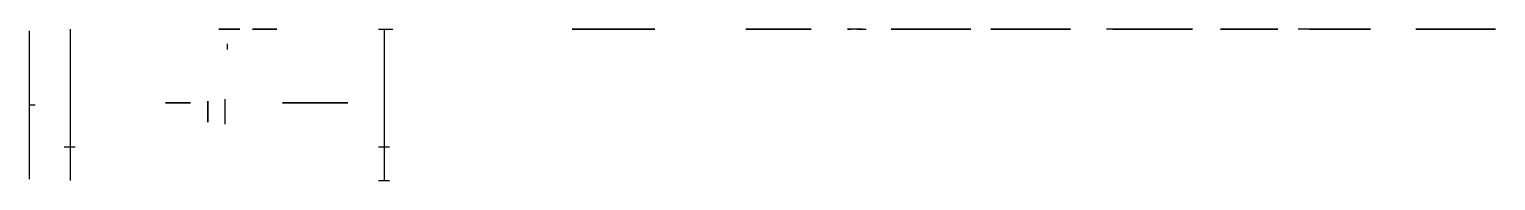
# Model space of a CAD drawing. Header units: millimetres. Extents: x -844 to 415, y -1105 to -975.
import ezdxf

# ---------------------------------------------------------------- set-up
doc = ezdxf.new("R2010")
doc.units = ezdxf.units.MM
doc.layers.get('0').update_dxf_attribs({"true_color": 0xc2ced6})

msp = doc.modelspace()

# ---------------------------------------------------------------- linework, layer by layer
at = {"extrusion": (0, -1, 0)}
for p, q in [((-843.6, -1103.4, 542.2), (-843.6, -976.1, 491.2)), ((-808.6, -974.7, 516.7), (-808.6, -1104.7, 516.7)), ((-652.2, -974.7, 694.8), (-652.2, -974.7, 679.8)), ((-652.2, -974.7, 679.8), (-631.2, -974.7, 679.8)), ((-631.2, -974.7, 694.8), (-652.2, -974.7, 694.8)), ((-631.2, -974.7, 679.8), (-631.2, -974.7, 694.8)), ((-544.1, -974.7, 675.1), (-531.6, -974.7, 675.1)), ((-539.1, -974.7, 675.1), (-539.1, -1104.7, 675.1)), ((-843.6, -1039.7, 516.7), (-838.6, -1039.7, 516.7)), ((-705.2, -1038, 700.1), (-726.7, -1038, 700.1)), ((-726.7, -1038, 700.1), (-726.7, -1038, 715.6)), ((-726.7, -1038, 715.6), (-705.2, -1038, 715.6)), ((-705.2, -1038, 715.6), (-705.2, -1038, 700.1)), ((-692, -1038, 697.7), (-692, -1038, 704.7)), ((-675.5, -1056.2, 709), (-675.5, -1034.7, 693.5)), ((-544.1, -1104.7, 675.1), (-534.7, -1104.7, 675.1))]:
    msp.add_line(p, q, dxfattribs=at)
at = {"extrusion": (1.49976e-32, -1, 6.12323e-17)}
for p, q in [((-677.1, -974.7, 681), (-681.1, -974.7, 681)), ((-681.1, -974.7, 682.6), (-672.1, -974.7, 682.6)), ((-681.1, -974.7, 682.6), (-681.1, -974.7, 681)), ((-674.6, -974.7, 679.6), (-677.1, -974.7, 679.6)), ((-677.1, -974.7, 679.6), (-677.1, -974.7, 681)), ((-672.1, -974.7, 686.1), (-676.6, -974.7, 686.1)), ((-676.6, -974.7, 686.1), (-672.1, -974.7, 686.1)), ((-676.6, -974.7, 682.6), (-676.6, -974.7, 686.1)), ((-676.6, -974.7, 682.6), (-674.6, -974.7, 682.6)), ((-672.1, -974.7, 681), (-674.6, -974.7, 681)), ((-674.6, -974.7, 681), (-674.6, -974.7, 679.6)), ((-672.1, -974.7, 681), (-669.6, -974.7, 681)), ((-663.1, -974.7, 682.6), (-672.1, -974.7, 682.6)), ((-672.1, -974.7, 686.1), (-667.6, -974.7, 686.1)), ((-667.6, -974.7, 686.1), (-672.1, -974.7, 686.1)), ((-667.6, -974.7, 682.6), (-669.6, -974.7, 682.6)), ((-669.6, -974.7, 681), (-669.6, -974.7, 679.6)), ((-669.6, -974.7, 679.6), (-667.1, -974.7, 679.6)), ((-667.6, -974.7, 682.6), (-667.6, -974.7, 686.1)), ((-667.1, -974.7, 679.6), (-667.1, -974.7, 681)), ((-667.1, -974.7, 681), (-663.1, -974.7, 681)), ((-663.1, -974.7, 681), (-663.1, -974.7, 682.6)), ((-652.2, -974.7, 679.8), (-631.2, -974.7, 679.8)), ((-631.2, -974.7, 694.8), (-652.2, -974.7, 694.8)), ((-652.2, -974.7, 701.3), (-631.2, -974.7, 701.3)), ((-631.2, -974.7, 716.3), (-652.2, -974.7, 716.3)), ((-652.2, -974.7, 716.3), (-652.2, -974.7, 701.3)), ((-632.5, -974.7, 705.3), (-651, -974.7, 705.3)), ((-651, -974.7, 705.3), (-651, -974.7, 712.3)), ((-651, -974.7, 712.3), (-632.5, -974.7, 712.3)), ((-632.5, -974.7, 712.3), (-632.5, -974.7, 705.3)), ((-631.2, -974.7, 701.3), (-631.2, -974.7, 716.3)), ((-306.9, -974.7, 669.8), (-377.9, -974.7, 669.8)), ((-377.9, -974.7, 669.8), (-377.9, -974.7, 718.8)), ((-377.9, -974.7, 718.8), (-306.9, -974.7, 718.8)), ((-364.4, -974.7, 683.3), (-319.3, -974.7, 683.3)), ((-319.3, -974.7, 705.3), (-364.4, -974.7, 705.3)), ((-364.4, -974.7, 705.3), (-364.4, -974.7, 683.3)), ((-319.3, -974.7, 683.3), (-319.3, -974.7, 705.3)), ((-306.9, -974.7, 718.8), (-306.9, -974.7, 669.8)), ((-228.9, -974.7, 704.9), (-172.9, -974.7, 704.9)), ((-172.9, -974.7, 659.9), (-228.9, -974.7, 659.9)), ((-228.9, -974.7, 659.9), (-228.9, -974.7, 704.9)), ((-183.1, -974.7, 688.4), (-183.1, -974.7, 678.4)), ((-183.1, -974.7, 688.4), (-183.1, -974.7, 693.4)), ((-183.1, -974.7, 693.4), (-172.9, -974.7, 693.4)), ((-172.9, -974.7, 673.4), (-183.1, -974.7, 673.4)), ((-183.1, -974.7, 673.4), (-183.1, -974.7, 678.4)), ((-178.1, -974.7, 673.4), (-172.9, -974.7, 673.4)), ((-178.1, -974.7, 693.4), (-172.9, -974.7, 693.4)), ((-172.9, -974.7, 704.9), (-172.9, -974.7, 659.9)), ((-172.9, -974.7, 659.9), (-172.9, -974.7, 678.4)), ((-138.5, -974.7, 679.7), (-141.7, -974.7, 679.7)), ((-141.7, -974.7, 679.7), (-141.7, -974.7, 681.1)), ((-141.7, -974.7, 681.1), (-138.5, -974.7, 681.1)), ((-129, -974.7, 678.7), (-138.5, -974.7, 678.7)), ((-138.5, -974.7, 678.7), (-138.5, -974.7, 682.2)), ((-138.5, -974.7, 680.4), (-138.5, -974.7, 679.7)), ((-133.7, -974.7, 682.2), (-138.5, -974.7, 682.2)), ((-133.7, -974.7, 682.2), (-129, -974.7, 682.2)), ((-129, -974.7, 682.2), (-129, -974.7, 678.7)), ((-129, -974.7, 681.1), (-125.7, -974.7, 681.1)), ((-129, -974.7, 679.7), (-125.7, -974.7, 679.7)), ((-125.7, -974.7, 681.1), (-125.7, -974.7, 679.7)), ((-85, -974.7, 687.1), (-91.4, -974.7, 687.1)), ((-85, -974.7, 663.1), (-91.4, -974.7, 663.1)), ((-85, -974.7, 675.1), (-85, -974.7, 688.9)), ((-85, -974.7, 675.1), (-85, -974.7, 660.8)), ((0.5, -974.7, 663.1), (-5.9, -974.7, 663.1)), ((0.5, -974.7, 740.5), (-5.9, -974.7, 740.5)), ((0.5, -974.7, 687.1), (-5.8, -974.7, 687.1)), ((0.5, -974.7, 764.5), (-5.8, -974.7, 764.5)), ((0.5, -974.7, 675.1), (0.5, -974.7, 688.9)), ((0.5, -974.7, 675.1), (0.5, -974.7, 660.8)), ((0.5, -974.7, 752.5), (0.5, -974.7, 766.3)), ((0.5, -974.7, 752.5), (0.5, -974.7, 738.2)), ((120.3, -974.7, 675.1), (80.7, -974.7, 675.1)), ((105.3, -974.7, 687.1), (98.9, -974.7, 687.1)), ((105.3, -974.7, 663.1), (98.9, -974.7, 663.1)), ((105.3, -974.7, 675.1), (105.3, -974.7, 688.9)), ((105.3, -974.7, 675.1), (105.3, -974.7, 660.8)), ((281.1, -974.7, 706.4), (245.1, -974.7, 706.4)), ((256.6, -974.7, 675.2), (256.6, -974.7, 712.2)), ((256.6, -974.7, 706.4), (256.6, -974.7, 736.4)), ((256.6, -974.7, 736.4), (289.8, -974.7, 736.4)), ((281.1, -974.7, 706.4), (256.6, -974.7, 736.4)), ((266.1, -974.7, 687.1), (259.7, -974.7, 687.1)), ((266.1, -974.7, 663.1), (259.7, -974.7, 663.1)), ((281.1, -974.7, 675.1), (281.1, -974.7, 706.4)), ((365.3, -974.7, 663.1), (358.9, -974.7, 663.1)), ((365.3, -974.7, 675.1), (365.3, -974.7, 660.8)), ((-813.6, -1075.7, 516.7), (-804.2, -1075.7, 516.7)), ((-544.1, -1075.7, 675.1), (-534.6, -1075.7, 675.1))]:
    msp.add_line(p, q, dxfattribs=at)
at = {"extrusion": (-1, 2.44929e-16, 2.44929e-16)}
msp.add_line((-673.9, -987.2, 695.8), (-673.9, -992.2, 667.8), dxfattribs=at)
at = {"extrusion": (1, -3.06162e-16, 0)}
for p, q in [((-690.5, -1036.5, 697.7), (-690.5, -1054.5, 697.7)), ((-690.5, -1054.5, 704.7), (-690.5, -1036.5, 704.7)), ((-690.5, -1036.5, 704.7), (-690.5, -1036.5, 697.7))]:
    msp.add_line(p, q, dxfattribs=at)
at = {"extrusion": (1.49976e-32, -1, 6.12323e-17)}
for centre, radius in [((-364.4, 683.3, 974.7), 9.5), ((-364.4, 705.3, 974.7), 9.5), ((-342.4, 683.3, 974.7), 9.5), ((-342.4, 705.3, 974.7), 9.5), ((-319.3, 705.3, 974.7), 9.5), ((-178.1, 688.4, 974.7), 0.8), ((-178.1, 678.4, 974.7), 0.8), ((-70, 675.1, 974.7), 34.2), ((-85, 675.1, 974.7), 9.5), ((-70, 675.1, 974.7), 24.5), ((15.5, 675.1, 974.7), 34.2), ((15.5, 752.5, 974.7), 34.2), ((-14.5, 675.1, 974.7), 1.9), ((-14.5, 752.5, 974.7), 1.9), ((15.5, 675.1, 974.7), 26.2), ((15.5, 752.5, 974.7), 26.2), ((0.5, 675.1, 974.7), 9.5), ((15.5, 675.1, 974.7), 24.5), ((0.5, 752.5, 974.7), 9.5), ((15.5, 752.5, 974.7), 24.5), ((15.5, 705.1, 974.7), 1.9), ((15.5, 645.1, 974.7), 1.9), ((15.5, 782.5, 974.7), 1.9), ((15.5, 722.5, 974.7), 1.9), ((45.5, 675.1, 974.7), 1.9), ((45.5, 752.5, 974.7), 1.9), ((120.3, 675.1, 974.7), 34.2), ((90.3, 675.1, 974.7), 1.9), ((120.3, 675.1, 974.7), 26.2), ((105.3, 675.1, 974.7), 9.5), ((120.3, 675.1, 974.7), 24.5), ((120.3, 705.1, 974.7), 1.9), ((120.3, 645.1, 974.7), 1.9), ((150.3, 675.1, 974.7), 1.9), ((281.1, 675.1, 974.7), 26.2), ((266.1, 675.1, 974.7), 9.5), ((281.1, 675.1, 974.7), 24.5), ((380.3, 675.1, 974.7), 34.2), ((365.3, 675.1, 974.7), 9.5), ((380.3, 675.1, 974.7), 24.5)]:
    msp.add_circle(centre, radius, dxfattribs=at)
at = {"extrusion": (0, -1, 0)}
for centre, radius in [((203.1, 675.1, 974.7), 24.5), ((-598.3, 481.3, 1038), 28)]:
    msp.add_circle(centre, radius, dxfattribs=at)
at = {"extrusion": (1.49976e-32, -1, 6.12323e-17)}
for centre, radius, start, end in [((-70, 675.1, 974.7), 24.5, 150.6162, 209.2706), ((-70, 675.1, 974.7), 24.5, 209.2706, 267.6607), ((-85, 675.1, 974.7), 12, 270, 90), ((-70, 675.1, 974.7), 24.5, 272.3393, 87.6607), ((15.5, 675.1, 974.7), 24.5, 150.6162, 209.2706), ((15.5, 752.5, 974.7), 24.5, 150.6162, 209.2706), ((15.5, 675.1, 974.7), 24.5, 209.2706, 267.6607), ((15.5, 752.5, 974.7), 24.5, 209.2706, 267.6607), ((0.5, 675.1, 974.7), 12, 270, 90), ((0.5, 752.5, 974.7), 12, 270, 90), ((15.5, 675.1, 974.7), 24.5, 272.3393, 87.6607), ((15.5, 752.5, 974.7), 24.5, 272.3393, 87.6607), ((120.3, 675.1, 974.7), 24.5, 150.6162, 209.2706), ((120.3, 675.1, 974.7), 24.5, 209.2706, 267.6607), ((105.3, 675.1, 974.7), 12, 270, 90), ((120.3, 675.1, 974.7), 24.5, 272.3393, 87.6607), ((203.1, 675.1, 974.7), 24.5, 92.3393, 267.6607), ((203.1, 675.1, 974.7), 24.5, 272.3393, 87.6607), ((281.1, 675.1, 974.7), 24.5, 150.6162, 209.2706), ((281.1, 675.1, 974.7), 24.5, 209.2706, 267.6607), ((266.1, 675.1, 974.7), 12, 270, 90), ((380.3, 675.1, 974.7), 24.5, 209.2706, 267.6607), ((365.3, 675.1, 974.7), 12, 270, 90), ((380.3, 675.1, 974.7), 24.5, 272.3393, 87.6607)]:
    msp.add_arc(centre, radius, start, end, dxfattribs=at)

doc.saveas('drawing.dxf')
